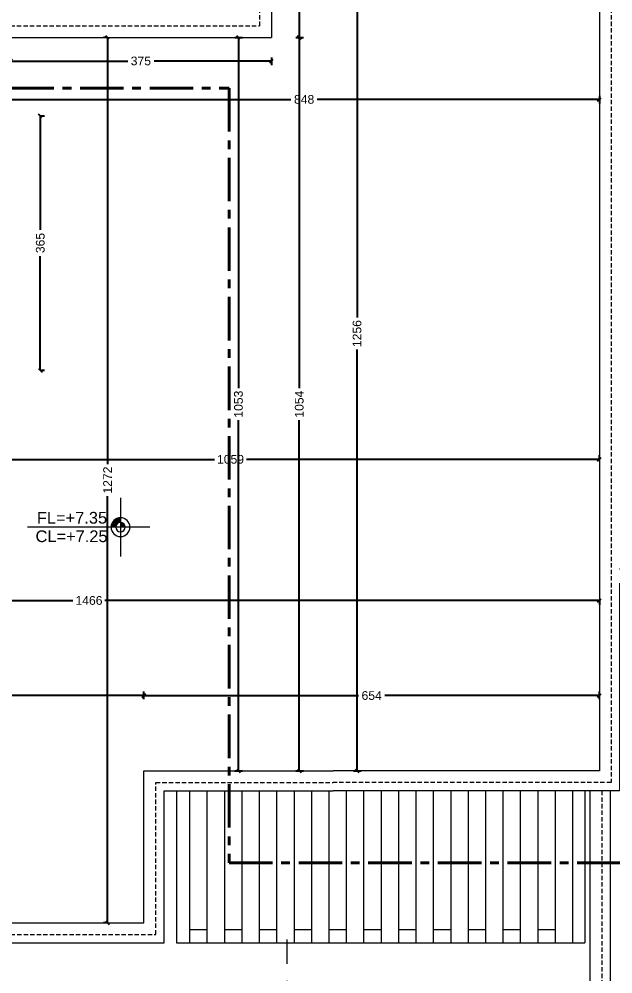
# Model space of a CAD drawing. Header units: inches. Extents: x -580639 to 179052, y 0 to 152898.
# Drawn here: x -235163 to -226635, y 128794 to 142512 of the extents above; entities that cross this region are included whole.
import ezdxf

# ---------------------------------------------------------------- set-up
doc = ezdxf.new("R2010")
doc.units = ezdxf.units.IN
doc.header["$LTSCALE"] = 500
doc.header["$MEASUREMENT"] = 0
for name, pattern in [('CENTER', [2, 1.25, -0.25, 0.25, -0.25]), ('DASHDOTX2', [2, 1, -0.5, 0, -0.5]), ('HIDDEN2', [0.1875, 0.125, -0.0625])]:
    doc.linetypes.add(name, pattern=pattern)
for name, color, linetype, lineweight in [('0.09', 143, 'Continuous', 9), ('0.18', 80, 'Continuous', 18), ('1ATEXT', 3, 'Continuous', 20), ('A-0.2', 61, 'Continuous', 20), ('A-flor-sthn', 251, 'HIDDEN2', 9), ('col', 4, 'Continuous', 40), ('DIM', 8, 'Continuous', 18), ('ground floor', 8, 'Continuous', 20)]:
    doc.layers.add(name, color=color, linetype=linetype, lineweight=lineweight)
doc.styles.add('50', font='arial.ttf', dxfattribs={"height": 125})
doc.styles.add('CURENT', font='sanss___.ttf')
doc.dimstyles.new('DIM', dxfattribs={"dimscale": 50, "dimtxt": 125, "dimasz": 1, "dimexe": 1.2, "dimexo": 1, "dimgap": 1, "dimtad": 0, "dimtoh": 1, "dimdec": 0, "dimlfac": 0.1, "dimrnd": 1, "dimdsep": 46, "dimtxsty": '50', "dimblk": 'OBLIQUE', "dimcen": 0.09, "dimclrt": 8, "dimadec": 0, "dimazin": 0, "dimtfac": 1, "dimtdec": 0, "dimtix": 1, "dimtofl": 0, "dimtmove": 2, "dimatfit": 2, "dimfxl": 1, "dimfxlon": 1, "dimtzin": 0, "dimarcsym": 0})

# ---------------------------------------------------------------- blocks, each defined once
blk = doc.blocks.new('A$C7E7140D5')
at = {"layer": '1ATEXT'}
for points in [[(51.84, -34.44), (56.64, -34.44, 0.414214), (47.04, -24.84), (47.04, -29.64, -0.414214)], [(51.84, -34.44), (56.64, -34.44, 0.414214), (47.04, -24.84), (47.04, -29.64, -0.414214)], [(47.04, -34.44), (47.04, -29.64, 0.414214), (42.24, -34.44)], [(47.04, -34.44), (47.04, -29.64, 0.414214), (42.24, -34.44)]]:
    blk.add_hatch(color=256, dxfattribs=at).paths.add_polyline_path(points)
for p, q in [((47.04, -4.44), (47.04, -64.44)), ((17.04, -34.44), (142.04, -34.44))]:
    blk.add_line(p, q, dxfattribs=at)
for radius in [9.6, 4.8]:
    blk.add_circle((47.04, -34.44), radius, dxfattribs=at)
blk = doc.blocks.new('SYL')
at = {"layer": '1ATEXT', "color": 3}
blk.add_blockref('A$C7E7140D5', (-47.04, 34.44), dxfattribs=at)
at = {"layer": '1ATEXT', "color": 3, "style": 'CURENT'}
for tag, p in [('FL=0.00', (14.19, 3.62)), ('CL=0.00', (14.45, -15.31))]:
    blk.add_attdef(tag, p, '', height=12, dxfattribs=at)
blk = doc.blocks.new('_Oblique')
at = {"color": 0, "linetype": 'ByBlock', "lineweight": -2}
blk.add_line((-0.5, -0.5), (0.5, 0.5), dxfattribs=at)
blk = doc.blocks.new('*D1437')
at = {"layer": 'Defpoints', "color": 0, "transparency": 16777216}
for p in [(-235288, 142247), (-231539, 142247), (-231539, 141910)]:
    blk.add_point(p, dxfattribs=at)
at = {"layer": 'DIM', "color": 0, "lineweight": -2, "transparency": 16777216}
for p, q in [((-235288, 141960), (-235288, 141850)), ((-235288, 141910), (-233602, 141910)), ((-231539, 141910), (-233225, 141910)), ((-231539, 141960), (-231539, 141850))]:
    blk.add_line(p, q, dxfattribs=at)
at = {"layer": 'DIM', "color": 0, "lineweight": -2, "transparency": 16777216, "xscale": 50, "yscale": 50, "zscale": 50, "rotation": 180}
blk.add_blockref('_Oblique', (-235288, 141910), dxfattribs=at)
at = {"layer": 'DIM', "color": 0, "lineweight": -2, "transparency": 16777216, "xscale": 50, "yscale": 50, "zscale": 50}
blk.add_blockref('_Oblique', (-231539, 141910), dxfattribs=at)
at = {"layer": 'DIM', "color": 8, "transparency": 16777216, "insert": (-233414, 141910), "char_height": 125, "attachment_point": 5, "style": '50'}
blk.add_mtext('375', dxfattribs=at)
blk = doc.blocks.new('*D1438')
at = {"layer": 'Defpoints', "color": 0, "transparency": 16777216}
for p in [(-235309, 141588), (-226829, 141588), (-226829, 141358)]:
    blk.add_point(p, dxfattribs=at)
at = {"layer": 'DIM', "color": 0, "lineweight": -2, "transparency": 16777216}
for p, q in [((-235309, 141408), (-235309, 141298)), ((-235309, 141358), (-231258, 141358)), ((-226829, 141358), (-230881, 141358)), ((-226829, 141408), (-226829, 141298))]:
    blk.add_line(p, q, dxfattribs=at)
at = {"layer": 'DIM', "color": 0, "lineweight": -2, "transparency": 16777216, "xscale": 50, "yscale": 50, "zscale": 50, "rotation": 180}
blk.add_blockref('_Oblique', (-235309, 141358), dxfattribs=at)
at = {"layer": 'DIM', "color": 0, "lineweight": -2, "transparency": 16777216, "xscale": 50, "yscale": 50, "zscale": 50}
blk.add_blockref('_Oblique', (-226829, 141358), dxfattribs=at)
at = {"layer": 'DIM', "color": 8, "transparency": 16777216, "insert": (-231069, 141358), "char_height": 125, "attachment_point": 5, "style": '50'}
blk.add_mtext('848', dxfattribs=at)
blk = doc.blocks.new('*D1439')
at = {"layer": 'Defpoints', "color": 0, "transparency": 16777216}
for p in [(-231539, 144274), (-231539, 142248), (-231138, 142248)]:
    blk.add_point(p, dxfattribs=at)
at = {"layer": 'DIM', "color": 0, "lineweight": -2, "transparency": 16777216}
for p, q in [((-231188, 144274), (-231078, 144274)), ((-231138, 144274), (-231138, 143450)), ((-231138, 142248), (-231138, 143072)), ((-231188, 142248), (-231078, 142248))]:
    blk.add_line(p, q, dxfattribs=at)
at = {"layer": 'DIM', "color": 0, "lineweight": -2, "transparency": 16777216, "xscale": 50, "yscale": 50, "zscale": 50}
for p, rotation in [((-231138, 144274), 90), ((-231138, 142248), 270)]:
    blk.add_blockref('_Oblique', p, dxfattribs=dict(at, rotation=rotation))
at = {"layer": 'DIM', "color": 8, "transparency": 16777216, "insert": (-231138, 143261), "char_height": 125, "attachment_point": 5, "rotation": 90, "style": '50'}
blk.add_mtext('203', dxfattribs=at)
blk = doc.blocks.new('*D1441')
at = {"layer": 'Defpoints', "color": 0, "transparency": 16777216}
for p in [(-231539, 142248), (-231539, 131713), (-231139, 131713)]:
    blk.add_point(p, dxfattribs=at)
at = {"layer": 'DIM', "color": 0, "lineweight": -2, "transparency": 16777216}
for p, q in [((-231189, 142248), (-231079, 142248)), ((-231139, 142248), (-231139, 137211)), ((-231139, 131713), (-231139, 136750)), ((-231189, 131713), (-231079, 131713))]:
    blk.add_line(p, q, dxfattribs=at)
at = {"layer": 'DIM', "color": 0, "lineweight": -2, "transparency": 16777216, "xscale": 50, "yscale": 50, "zscale": 50}
for p, rotation in [((-231139, 142248), 90), ((-231139, 131713), 270)]:
    blk.add_blockref('_Oblique', p, dxfattribs=dict(at, rotation=rotation))
at = {"layer": 'DIM', "color": 8, "transparency": 16777216, "insert": (-231139, 136980), "char_height": 125, "attachment_point": 5, "rotation": 90, "style": '50'}
blk.add_mtext('1054', dxfattribs=at)
blk = doc.blocks.new('*D1442')
at = {"layer": 'Defpoints', "color": 0, "transparency": 16777216}
for p in [(-230491, 144274), (-230490, 131713), (-230309, 131713)]:
    blk.add_point(p, dxfattribs=at)
at = {"layer": 'DIM', "color": 0, "lineweight": -2, "transparency": 16777216}
for p, q in [((-230359, 144274), (-230249, 144274)), ((-230309, 144274), (-230309, 138224)), ((-230309, 131713), (-230309, 137763)), ((-230359, 131713), (-230249, 131713))]:
    blk.add_line(p, q, dxfattribs=at)
at = {"layer": 'DIM', "color": 0, "lineweight": -2, "transparency": 16777216, "xscale": 50, "yscale": 50, "zscale": 50}
for p, rotation in [((-230309, 144274), 90), ((-230309, 131713), 270)]:
    blk.add_blockref('_Oblique', p, dxfattribs=dict(at, rotation=rotation))
at = {"layer": 'DIM', "color": 8, "transparency": 16777216, "insert": (-230309, 137994), "char_height": 125, "attachment_point": 5, "rotation": 90, "style": '50'}
blk.add_mtext('1256', dxfattribs=at)
blk = doc.blocks.new('*D1443')
at = {"layer": 'Defpoints', "color": 0, "transparency": 16777216}
for p in [(-232548, 142248), (-232547, 131713), (-232012, 131713)]:
    blk.add_point(p, dxfattribs=at)
at = {"layer": 'DIM', "color": 0, "lineweight": -2, "transparency": 16777216}
for p, q in [((-232062, 142248), (-231952, 142248)), ((-232012, 142248), (-232012, 137211)), ((-232012, 131713), (-232012, 136749)), ((-232062, 131713), (-231952, 131713))]:
    blk.add_line(p, q, dxfattribs=at)
at = {"layer": 'DIM', "color": 0, "lineweight": -2, "transparency": 16777216, "xscale": 50, "yscale": 50, "zscale": 50}
for p, rotation in [((-232012, 142248), 90), ((-232012, 131713), 270)]:
    blk.add_blockref('_Oblique', p, dxfattribs=dict(at, rotation=rotation))
at = {"layer": 'DIM', "color": 8, "transparency": 16777216, "insert": (-232012, 136980), "char_height": 125, "attachment_point": 5, "rotation": 90, "style": '50'}
blk.add_mtext('1053', dxfattribs=at)
blk = doc.blocks.new('*D1444')
at = {"layer": 'Defpoints', "color": 0, "transparency": 16777216}
for p in [(-237422, 136187), (-226829, 136187), (-226829, 136187)]:
    blk.add_point(p, dxfattribs=at)
at = {"layer": 'DIM', "color": 0, "lineweight": -2, "transparency": 16777216}
for p, q in [((-237422, 136187), (-237422, 136247)), ((-226829, 136187), (-226829, 136247)), ((-237422, 136187), (-232357, 136187)), ((-226829, 136187), (-231895, 136187))]:
    blk.add_line(p, q, dxfattribs=at)
at = {"layer": 'DIM', "color": 0, "lineweight": -2, "transparency": 16777216, "xscale": 50, "yscale": 50, "zscale": 50, "rotation": 180}
blk.add_blockref('_Oblique', (-237422, 136187), dxfattribs=at)
at = {"layer": 'DIM', "color": 0, "lineweight": -2, "transparency": 16777216, "xscale": 50, "yscale": 50, "zscale": 50}
blk.add_blockref('_Oblique', (-226829, 136187), dxfattribs=at)
at = {"layer": 'DIM', "color": 8, "transparency": 16777216, "insert": (-232126, 136187), "char_height": 125, "attachment_point": 5, "style": '50'}
blk.add_mtext('1059', dxfattribs=at)
blk = doc.blocks.new('*D1448')
at = {"layer": 'Defpoints', "color": 0, "transparency": 16777216}
for p in [(-241489, 134159), (-226829, 134159), (-226829, 134159)]:
    blk.add_point(p, dxfattribs=at)
at = {"layer": 'DIM', "color": 0, "lineweight": -2, "transparency": 16777216}
for p, q in [((-241489, 134159), (-241489, 134099)), ((-241489, 134159), (-234390, 134159)), ((-226829, 134159), (-233929, 134159)), ((-226829, 134159), (-226829, 134099))]:
    blk.add_line(p, q, dxfattribs=at)
at = {"layer": 'DIM', "color": 0, "lineweight": -2, "transparency": 16777216, "xscale": 50, "yscale": 50, "zscale": 50, "rotation": 180}
blk.add_blockref('_Oblique', (-241489, 134159), dxfattribs=at)
at = {"layer": 'DIM', "color": 0, "lineweight": -2, "transparency": 16777216, "xscale": 50, "yscale": 50, "zscale": 50}
blk.add_blockref('_Oblique', (-226829, 134159), dxfattribs=at)
at = {"layer": 'DIM', "color": 8, "transparency": 16777216, "insert": (-234159, 134159), "char_height": 125, "attachment_point": 5, "style": '50'}
blk.add_mtext('1466', dxfattribs=at)
blk = doc.blocks.new('*D1449')
at = {"layer": 'Defpoints', "color": 0, "transparency": 16777216}
for p in [(-234887, 141122), (-234887, 137467), (-234858, 137467)]:
    blk.add_point(p, dxfattribs=at)
at = {"layer": 'DIM', "color": 0, "lineweight": -2, "transparency": 16777216}
for p, q in [((-234858, 141122), (-234798, 141122)), ((-234858, 141122), (-234858, 139483)), ((-234858, 137467), (-234858, 139106)), ((-234858, 137467), (-234798, 137467))]:
    blk.add_line(p, q, dxfattribs=at)
at = {"layer": 'DIM', "color": 0, "lineweight": -2, "transparency": 16777216, "xscale": 50, "yscale": 50, "zscale": 50}
for p, rotation in [((-234858, 141122), 90), ((-234858, 137467), 270)]:
    blk.add_blockref('_Oblique', p, dxfattribs=dict(at, rotation=rotation))
at = {"layer": 'DIM', "color": 8, "transparency": 16777216, "insert": (-234858, 139295), "char_height": 125, "attachment_point": 5, "rotation": 90, "style": '50'}
blk.add_mtext('365', dxfattribs=at)
blk = doc.blocks.new('*D1450')
at = {"layer": 'Defpoints', "color": 0, "transparency": 16777216}
for p in [(-233892, 142248), (-233892, 129530), (-233892, 129530)]:
    blk.add_point(p, dxfattribs=at)
at = {"layer": 'DIM', "color": 0, "lineweight": -2, "transparency": 16777216}
for p, q in [((-233892, 142248), (-233952, 142248)), ((-233892, 142248), (-233892, 136119)), ((-233892, 129530), (-233892, 135659)), ((-233892, 129530), (-233952, 129530))]:
    blk.add_line(p, q, dxfattribs=at)
at = {"layer": 'DIM', "color": 0, "lineweight": -2, "transparency": 16777216, "xscale": 50, "yscale": 50, "zscale": 50}
for p, rotation in [((-233892, 142248), 90), ((-233892, 129530), 270)]:
    blk.add_blockref('_Oblique', p, dxfattribs=dict(at, rotation=rotation))
at = {"layer": 'DIM', "color": 8, "transparency": 16777216, "insert": (-233892, 135889), "char_height": 125, "attachment_point": 5, "rotation": 90, "style": '50'}
blk.add_mtext('1272', dxfattribs=at)
blk = doc.blocks.new('*D1453')
at = {"layer": 'Defpoints', "color": 0, "transparency": 16777216}
for p in [(-233370, 132793), (-233370, 131713), (-226829, 131713)]:
    blk.add_point(p, dxfattribs=at)
at = {"layer": 'DIM', "color": 0, "lineweight": -2, "transparency": 16777216}
for p, q in [((-233370, 132743), (-233370, 132853)), ((-233370, 132793), (-230288, 132793)), ((-226829, 132793), (-229911, 132793)), ((-226829, 132743), (-226829, 132853))]:
    blk.add_line(p, q, dxfattribs=at)
at = {"layer": 'DIM', "color": 0, "lineweight": -2, "transparency": 16777216, "xscale": 50, "yscale": 50, "zscale": 50, "rotation": 180}
blk.add_blockref('_Oblique', (-233370, 132793), dxfattribs=at)
at = {"layer": 'DIM', "color": 0, "lineweight": -2, "transparency": 16777216, "xscale": 50, "yscale": 50, "zscale": 50}
blk.add_blockref('_Oblique', (-226829, 132793), dxfattribs=at)
at = {"layer": 'DIM', "color": 8, "transparency": 16777216, "insert": (-230099, 132793), "char_height": 125, "attachment_point": 5, "style": '50'}
blk.add_mtext('654', dxfattribs=at)
blk = doc.blocks.new('*D1454')
at = {"layer": 'Defpoints', "color": 0, "transparency": 16777216}
for p in [(-241489, 132792), (-241489, 131713), (-233370, 131713)]:
    blk.add_point(p, dxfattribs=at)
at = {"layer": 'DIM', "color": 0, "lineweight": -2, "transparency": 16777216}
for p, q in [((-241489, 132742), (-241489, 132852)), ((-241489, 132792), (-237617, 132792)), ((-233370, 132792), (-237242, 132792)), ((-233370, 132742), (-233370, 132852))]:
    blk.add_line(p, q, dxfattribs=at)
at = {"layer": 'DIM', "color": 0, "lineweight": -2, "transparency": 16777216, "xscale": 50, "yscale": 50, "zscale": 50, "rotation": 180}
blk.add_blockref('_Oblique', (-241489, 132792), dxfattribs=at)
at = {"layer": 'DIM', "color": 0, "lineweight": -2, "transparency": 16777216, "xscale": 50, "yscale": 50, "zscale": 50}
blk.add_blockref('_Oblique', (-233370, 132792), dxfattribs=at)
at = {"layer": 'DIM', "color": 8, "transparency": 16777216, "insert": (-237429, 132792), "char_height": 125, "attachment_point": 5, "style": '50'}
blk.add_mtext('812', dxfattribs=at)
blk = doc.blocks.new('SECTIO B-B')
at = {"layer": 'col', "linetype": 'CENTER'}
for p, q in [((-22510, 11129), (-18370, 11129)), ((-18370, 11129), (-18370, 0)), ((-18370, 0), (-1746, 0))]:
    blk.add_line(p, q, dxfattribs=at)

msp = doc.modelspace()

# ---------------------------------------------------------------- linework, layer by layer
at = {"layer": '0.09'}
for p, q in [((-232904.37, 131422.758), (-232904.37, 129238.376)), ((-227039.45, 131422.788), (-227039.45, 129238.376)), ((-232709.45, 129433.376), (-232459.45, 129433.376)), ((-232209.45, 129433.376), (-231959.45, 129433.376)), ((-231709.45, 129433.376), (-231459.45, 129433.376)), ((-231209.45, 129433.376), (-230959.45, 129433.376)), ((-230709.45, 129433.376), (-230459.45, 129433.376)), ((-230209.45, 129433.376), (-229959.45, 129433.376)), ((-229709.45, 129433.376), (-229459.45, 129433.376)), ((-229209.45, 129433.376), (-228959.45, 129433.376)), ((-228709.45, 129433.376), (-228459.45, 129433.376)), ((-228209.45, 129433.376), (-227959.45, 129433.376)), ((-227709.45, 129433.376), (-227459.45, 129433.376)), ((-232904.37, 129238.376), (-227039.45, 129238.376))]:
    msp.add_line(p, q, dxfattribs=at)
for points in [[(-226964.175, 131422.788), (-226964.175, 125269.864), (-216124.095, 125269.864), (-216124.095, 134609.864), (-226539.45, 134609.864)], [(-226674.175, 131422.788), (-226674.175, 125559.864), (-216414.095, 125559.864), (-216414.095, 134319.864), (-226539.45, 134319.864)]]:
    msp.add_lwpolyline(points, dxfattribs=at)
at = {"layer": '0.18'}
for p, q in [((-231539.45, 144274.363), (-231539.45, 142247.779)), ((-226829.45, 144274.363), (-226829.45, 134409.744)), ((-235287.957, 142247.425), (-231539.45, 142247.779)), ((-233369.53, 131712.681), (-230654.499, 131712.747)), ((-233369.53, 129530.115), (-233369.53, 131712.681)), ((-233079.532, 131422.688), (-230654.492, 131422.747)), ((-233079.53, 129240.115), (-233079.53, 131422.688)), ((-241489.45, 129530.115), (-233369.53, 129530.115)), ((-241779.45, 129240.115), (-233079.53, 129240.115))]:
    msp.add_line(p, q, dxfattribs=at)
for points in [[(-226829.45, 134409.744), (-226829.45, 131712.786), (-230654.495, 131712.747)], [(-226539.45, 134409.744), (-226539.45, 131422.788), (-230654.492, 131422.747)]]:
    msp.add_lwpolyline(points, dxfattribs=at)
at = {"layer": 'A-0.2'}
for p, q in [((-232709.45, 129238.376), (-232709.45, 131422.788)), ((-232459.45, 129238.376), (-232459.45, 131422.788)), ((-232209.45, 129238.376), (-232209.45, 131422.788)), ((-231959.45, 129238.376), (-231959.45, 131422.788)), ((-231709.45, 129238.376), (-231709.45, 131422.788)), ((-231459.45, 129238.376), (-231459.45, 131422.788)), ((-231209.45, 129238.376), (-231209.45, 131422.788)), ((-230959.45, 129238.376), (-230959.45, 131422.788)), ((-230709.45, 129238.376), (-230709.45, 131422.788)), ((-230459.45, 129238.376), (-230459.45, 131422.788)), ((-230209.45, 129238.376), (-230209.45, 131422.788)), ((-229959.45, 129238.376), (-229959.45, 131422.788)), ((-229709.45, 129238.376), (-229709.45, 131422.788)), ((-229459.45, 129238.376), (-229459.45, 131422.788)), ((-229209.45, 129238.376), (-229209.45, 131422.788)), ((-228959.45, 129238.376), (-228959.45, 131422.788)), ((-228709.45, 129238.376), (-228709.45, 131422.788)), ((-228459.45, 129238.376), (-228459.45, 131422.788)), ((-228209.45, 129238.376), (-228209.45, 131422.788)), ((-227959.45, 129238.376), (-227959.45, 131422.788)), ((-227709.45, 129238.376), (-227709.45, 131422.788)), ((-227459.45, 129238.376), (-227459.45, 131422.788)), ((-227209.45, 129238.376), (-227209.45, 131422.788)), ((-231459.45, 129238.376), (-231209.45, 129238.376)), ((-230959.45, 129238.376), (-230709.45, 129238.376)), ((-230459.45, 129238.376), (-230209.45, 129238.376)), ((-229959.45, 129238.376), (-229709.45, 129238.376)), ((-229459.45, 129238.376), (-229209.45, 129238.376)), ((-228959.45, 129238.376), (-228709.45, 129238.376)), ((-228459.45, 129238.376), (-228209.45, 129238.376)), ((-227959.45, 129238.376), (-227709.45, 129238.376)), ((-227459.45, 129238.376), (-227209.45, 129238.376))]:
    msp.add_line(p, q, dxfattribs=at)
at = {"layer": 'A-flor-sthn'}
for p, q in [((-231709.45, 144444.363), (-231709.45, 142417.763)), ((-226659.45, 144444.363), (-226659.45, 134409.744)), ((-235287.973, 142417.425), (-231709.45, 142417.763)), ((-233199.53, 131542.685), (-230654.495, 131542.747)), ((-233199.53, 129360.115), (-233199.53, 131542.685)), ((-226794.175, 131422.788), (-226794.175, 125439.864)), ((-241659.45, 129360.115), (-233199.53, 129360.115))]:
    msp.add_line(p, q, dxfattribs=at)
msp.add_lwpolyline([(-226659.45, 134409.744), (-226659.45, 131542.787), (-230654.493, 131542.747)], dxfattribs=at)
at = {"layer": 'ground floor', "linetype": 'DASHDOTX2'}
msp.add_line((-231314.095, 121939.864), (-231314.095, 129289.864), dxfattribs=at)

# ---------------------------------------------------------------- block references
at = {"layer": '1ATEXT', "color": 3}
ref = msp.add_blockref('SYL', (-233706.484, 135212.813), dxfattribs=dict(at, xscale=-14.04466159001456, yscale=14.04466159001456, zscale=14.04466159001456))
ref.add_attrib('CL=0.00', 'CL=+7.25', (-234926.435, 134997.801), dxfattribs={"color": 3, "height": 168.5359, "style": 'CURENT'})
ref.add_attrib('FL=0.00', 'FL=+7.35', (-234906.808, 135263.676), dxfattribs={"color": 3, "height": 168.5359, "style": 'CURENT'})
at = {"layer": 'DIM'}
msp.add_blockref('SECTIO B-B', (-213777.251, 130391.335), dxfattribs=at)

# ---------------------------------------------------------------- dimensions: what is measured, and where the dimension line sits
for base, p1, p2, picture, middle in [((-231138.318, 142247.779), (-231539.45, 144274.363), (-231539.45, 142247.779), '*D1439', (-231138.318, 143261.071)), ((-230308.894, 131712.749), (-230490.533, 144274.363), (-230490.407, 131712.749), '*D1442', (-230308.894, 137993.556)), ((-233891.554, 129530.115), (-233891.554, 142247.557), (-233891.554, 129530.115), '*D1450', (-233891.554, 135888.836)), ((-232012.015, 131712.701), (-232547.55, 142247.684), (-232547.295, 131712.701), '*D1443', (-232012.015, 136980.193)), ((-231139.273, 131712.726), (-231539.45, 142247.779), (-231539.195, 131712.726), '*D1441', (-231139.273, 136980.253)), ((-234857.662, 137467.274), (-234886.529, 141122.115), (-234886.529, 137467.274), '*D1449', (-234857.662, 139294.694))]:
    dim = msp.add_linear_dim(base=base, p1=p1, p2=p2, angle=90, dimstyle='DIM', dxfattribs=at)
    dim.commit()
    dim.dimension.update_dxf_attribs({"geometry": picture, "text_midpoint": middle})
for base, p1, p2, picture, middle in [((-231539.45, 141909.926), (-235287.957, 142247.425), (-231539.45, 142247.425), '*D1437', (-233413.703, 141909.926)), ((-226829.45, 141357.77), (-235309.45, 141588.324), (-226829.45, 141588.324), '*D1438', (-231069.45, 141357.77)), ((-226829.45, 136187.315), (-237422.372, 136187.315), (-226829.45, 136187.315), '*D1444', (-232125.911, 136187.315)), ((-226829.45, 134159.088), (-241489.45, 134159.088), (-226829.45, 134159.088), '*D1448', (-234159.45, 134159.088)), ((-241489.45, 132792.448), (-233369.53, 131712.681), (-241489.45, 131712.681), '*D1454', (-237429.49, 132792.448)), ((-233369.53, 132792.692), (-226829.45, 131712.786), (-233369.53, 131712.681), '*D1453', (-230099.49, 132792.692))]:
    dim = msp.add_linear_dim(base=base, p1=p1, p2=p2, dimstyle='DIM', dxfattribs=at)
    dim.commit()
    dim.dimension.update_dxf_attribs({"geometry": picture, "text_midpoint": middle})

doc.saveas('drawing.dxf')
